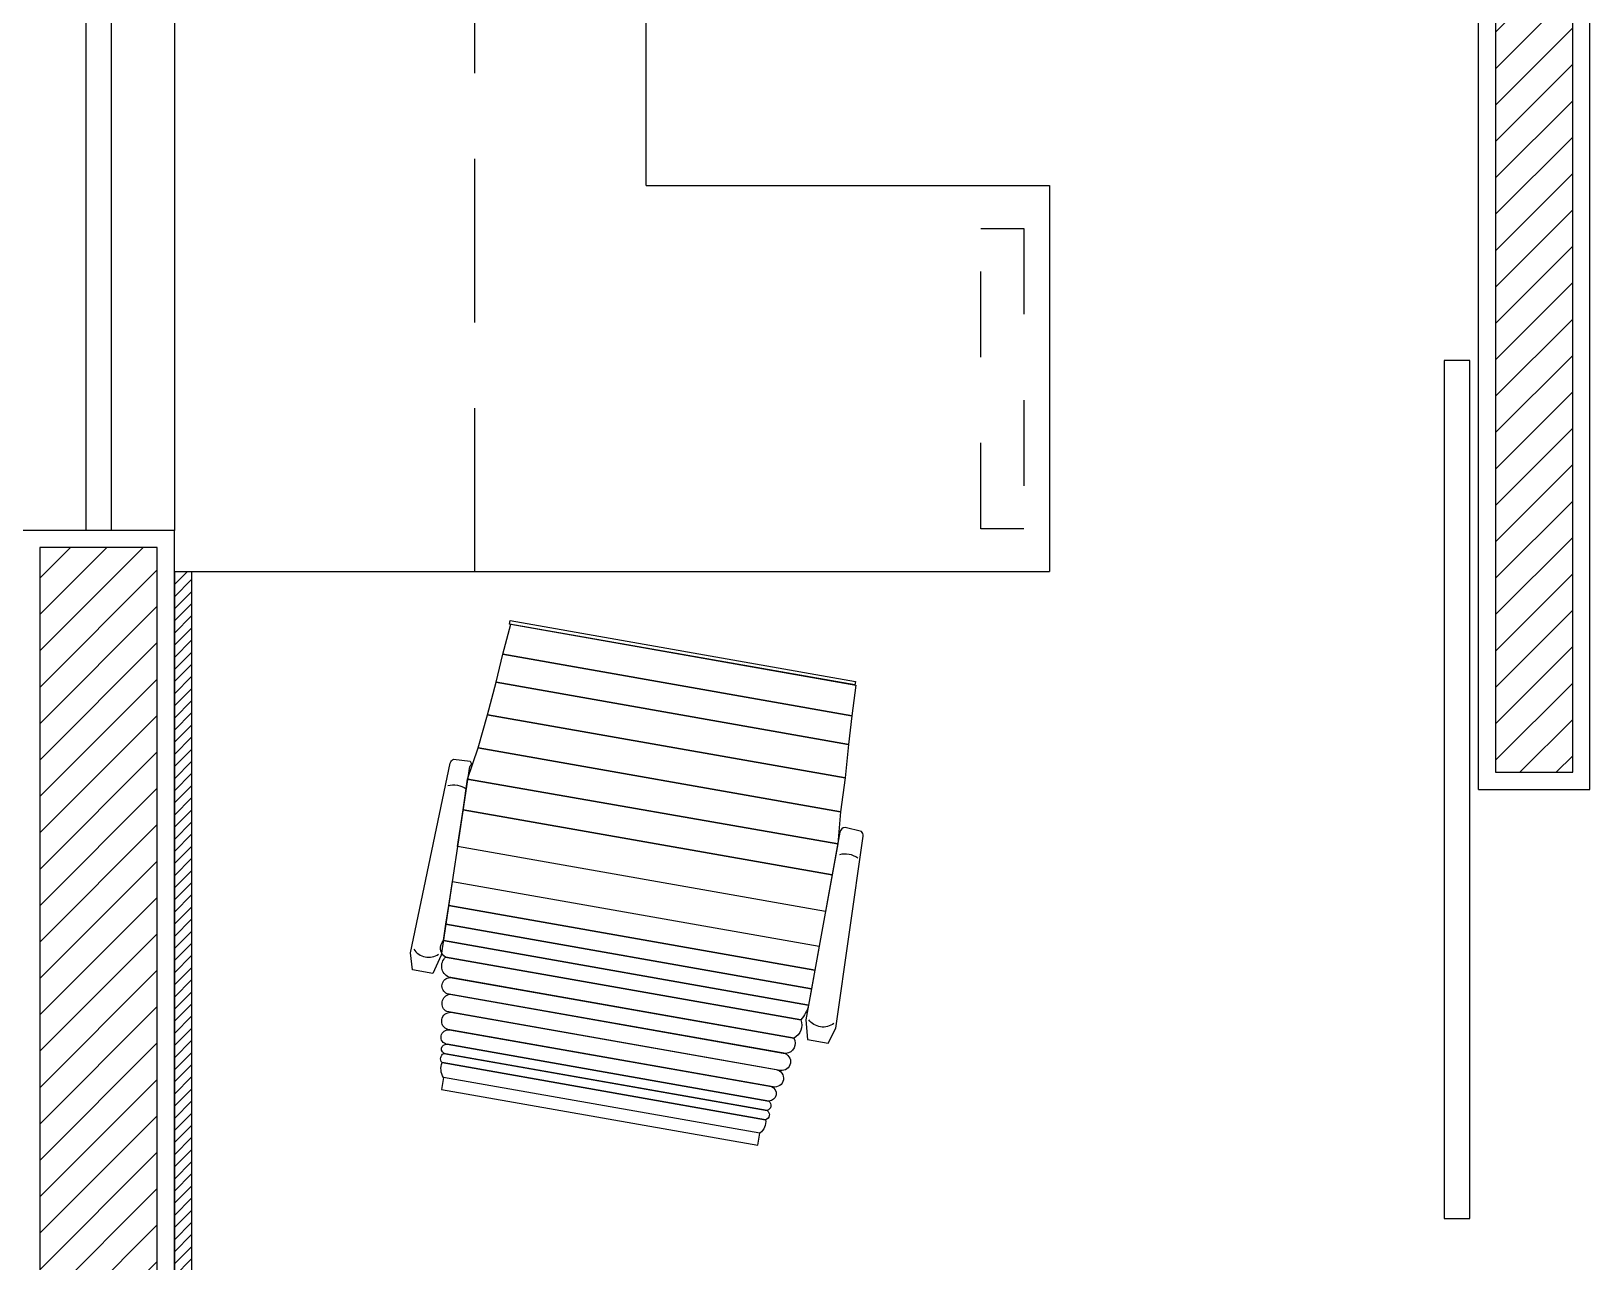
# Model space of a CAD drawing. Header units: millimetres. Extents: x 1999 to 2304, y 1614 to 1800.
# Drawn here: x 2210.985 to 2212.802, y 1634.156 to 1635.591 of the extents above; entities that cross this region are included whole.
import ezdxf

# ---------------------------------------------------------------- set-up
doc = ezdxf.new("R2010")
doc.units = ezdxf.units.MM
doc.header["$LTSCALE"] = 0.03
doc.linetypes.add('HIDDEN', pattern=[9.525, 6.35, -3.175])
for name, color, linetype in [('Esquadrias', 3, 'Continuous'), ('Layout', 6, 'Continuous'), ('PL1', 1, 'Continuous'), ('PL4', 4, 'Continuous')]:
    doc.layers.add(name, color=color, linetype=linetype)
pattern_1 = [(45, (174.669163, -0.952507), (-0.02121320344, 0.02121320344), [])]

# ---------------------------------------------------------------- blocks, each defined once
blk = doc.blocks.new('chair')
at = {"layer": 'Layout', "color": 5}
for p, q in [((-0.2341, -0.0176), (-0.2341, 0)), ((-0.2341, 0), (0.2341, 0)), ((0.2341, 0), (0.2341, -0.0176)), ((0.2341, -0.0176), (-0.2341, -0.0176))]:
    blk.add_line(p, q, dxfattribs=at)
at = {"layer": 'Layout', "color": 251}
for p, q in [((0.2341, -0.0176), (-0.2341, -0.0176)), ((0.2341, -0.0176), (-0.2341, -0.0176)), ((-0.2398, -0.0385), (0.2388, -0.0385)), ((0.2388, -0.0385), (-0.2398, -0.0385)), ((-0.2398, -0.0385), (0.2388, -0.0385)), ((-0.2398, -0.0521), (0.2388, -0.0521)), ((0.2388, -0.0521), (-0.2373, -0.0521)), ((0.2388, -0.0661), (-0.2373, -0.0661)), ((-0.2373, -0.0661), (0.2388, -0.0661)), ((0.2414, -0.0874), (-0.2399, -0.0874)), ((-0.2373, -0.0874), (0.2388, -0.0874)), ((0.2474, -0.113), (-0.2459, -0.113)), ((-0.2399, -0.113), (0.2414, -0.113)), ((0.2513, -0.1386), (-0.2499, -0.1386)), ((-0.2459, -0.1386), (0.2474, -0.1386)), ((0.259, -0.1627), (-0.252, -0.1627)), ((-0.2499, -0.1627), (0.259, -0.1627)), ((0.264, -0.1907), (-0.2615, -0.1907)), ((-0.2615, -0.1907), (0.264, -0.1907)), ((0.2716, -0.2139), (-0.2688, -0.2139)), ((-0.2688, -0.2141), (0.2716, -0.2139)), ((0.2717, -0.2381), (-0.2694, -0.2381)), ((-0.2694, -0.2381), (0.2717, -0.2381)), ((0.2718, -0.2655), (-0.2701, -0.2655)), ((-0.2701, -0.2655), (0.2718, -0.2655)), ((-0.271, -0.3012), (0.2719, -0.3012)), ((0.2721, -0.3525), (-0.2723, -0.3525)), ((0.2723, -0.4068), (-0.2737, -0.4068)), ((-0.2737, -0.4068), (0.2723, -0.4068)), ((0.2725, -0.4524), (-0.2749, -0.4518)), ((-0.2749, -0.4518), (0.2725, -0.4524)), ((-0.2678, -0.4994), (0.2685, -0.4994)), ((0.2685, -0.4994), (-0.2678, -0.4994)), ((-0.2628, -0.5491), (0.2667, -0.5491)), ((0.2667, -0.5491), (-0.2628, -0.5491)), ((-0.2583, -0.598), (0.2627, -0.598)), ((0.2627, -0.598), (-0.2583, -0.598)), ((-0.2561, -0.6398), (0.2605, -0.6398)), ((0.2605, -0.6398), (-0.2561, -0.6398)), ((-0.2523, -0.6849), (0.2585, -0.6849))]:
    blk.add_line(p, q, dxfattribs=at)
at = {"layer": 'Layout'}
for p, q in [((-0.2688, -0.2139), (-0.2694, -0.2381)), ((0.2717, -0.2381), (0.2716, -0.2139)), ((-0.2694, -0.2381), (-0.2701, -0.2655)), ((0.2718, -0.2655), (0.2717, -0.2381)), ((-0.2701, -0.2655), (-0.271, -0.3012)), ((0.2719, -0.3012), (0.2718, -0.2655)), ((-0.2723, -0.3525), (-0.2737, -0.4068)), ((0.2723, -0.4068), (0.2721, -0.3525)), ((-0.2737, -0.4068), (-0.2749, -0.4518)), ((0.2725, -0.4524), (0.2723, -0.4068)), ((-0.2749, -0.4518), (-0.2678, -0.4994)), ((0.2685, -0.4994), (0.2725, -0.4524)), ((-0.2678, -0.4994), (-0.2628, -0.5491)), ((0.2667, -0.5491), (0.2685, -0.4994)), ((-0.2628, -0.5491), (-0.2583, -0.598)), ((0.2627, -0.598), (0.2667, -0.5491)), ((-0.2583, -0.598), (-0.2561, -0.6398)), ((0.2605, -0.6398), (0.2627, -0.598)), ((-0.2561, -0.6398), (-0.2523, -0.6849)), ((0.2585, -0.6849), (0.2605, -0.6398))]:
    blk.add_line(p, q, dxfattribs=at)
at = {"layer": 'Layout', "color": 5}
for points in [[(-0.2755, -0.1643), (-0.3059, -0.1643), (-0.3132, -0.1881), (-0.304, -0.4704, 0.205362), (-0.3002, -0.4768), (-0.2757, -0.4782, 0.424927), (-0.2754, -0.4703), (-0.2682, -0.1924)], [(0.2788, -0.164), (0.3092, -0.164), (0.3165, -0.1878), (0.3073, -0.4701, -0.205362), (0.3035, -0.4765), (0.279, -0.4779, -0.331039), (0.2726, -0.47), (0.2715, -0.1921)]]:
    blk.add_lwpolyline(points, format="xyb", close=True, dxfattribs=at)
for points in [[(-0.3092, -0.1942, -0.419252), (-0.2722, -0.1931, 0.402201)], [(0.3125, -0.1939, 0.419252), (0.2755, -0.1929, -0.402201)], [(-0.3018, -0.4375, 0.2105), (-0.2744, -0.4377, -0.207409)], [(0.3051, -0.4373, -0.2105), (0.2777, -0.4374, 0.207409)]]:
    blk.add_lwpolyline(points, format="xyb", dxfattribs=at)
at = {"layer": 'Layout'}
blk.add_lwpolyline([(0.2568, -0.6849), (-0.2539, -0.6849), (-0.2539, -0.69), (0.2568, -0.69)], close=True, dxfattribs=at)
at = {"layer": 'Layout', "color": 5}
for centre, radius, start, end in [((-0.2165, -0.0337), 0.0238, 137.6235, 191.6796), ((-0.2165, -0.0337), 0.0238, 137.6235, 191.6796), ((0.2189, -0.032), 0.0209, 341.9604, 43.4591), ((0.2189, -0.032), 0.0209, 341.9604, 43.4591), ((-0.2343, -0.0453), 0.00878, 129.2386, 230.7614), ((0.2357, -0.0453), 0.00745, 294.139, 65.861), ((-0.2373, -0.0767), 0.0107, 90, 270), ((-0.2373, -0.0591), 0.00696, 90, 270), ((0.2352, -0.0591), 0.00781, 296.9826, 63.0174), ((0.2369, -0.0767), 0.0108, 280.1541, 79.8459), ((-0.2382, -0.1002), 0.0129, 97.7987, 262.2013), ((0.2414, -0.1002), 0.0128, 270, 90), ((-0.2416, -0.1258), 0.0135, 108.746, 251.254), ((0.2474, -0.1258), 0.0128, 270, 90), ((-0.2472, -0.1506), 0.0124, 102.6717, 257.3283), ((0.2471, -0.1532), 0.0152, 321.1954, 74.0184), ((-0.2473, -0.1799), 0.0178, 105.1255, 217.329), ((0.2455, -0.1796), 0.0216, 329.1582, 51.2932), ((-0.2552, -0.2055), 0.0161, 113.1015, 212.385), ((0.2232, -0.2168), 0.0485, 3.4659, 32.6133)]:
    blk.add_arc(centre, radius, start, end, dxfattribs=at)

msp = doc.modelspace()

# ---------------------------------------------------------------- hatches: boundary and pattern name
at = {"layer": 'Layout', "ltscale": 0.2}
h = msp.add_hatch(dxfattribs=at)
h.set_pattern_fill('_USER', color=252, scale=0.01, angle=45, pattern_type=0)
h.set_pattern_definition([(45, (-319.102786, -130.347078), (-0.007071067812, 0.007071067812), [])])
h.paths.add_polyline_path([(2211.1723, 1634.9609), (2211.1523, 1634.9609), (2211.1523, 1633.7069), (2212.6723, 1633.7069), (2212.6723, 1633.7269), (2211.1723, 1633.7269)])
at = {"layer": 'PL1'}
h = msp.add_hatch(dxfattribs=at)
h.set_pattern_fill('_USER', color=251, scale=0.03, angle=45, pattern_type=0)
h.set_pattern_definition(pattern_1)
h.paths.add_polyline_path([(2212.7823, 1635.7389), (2212.6923, 1635.7389), (2212.6923, 1634.7269), (2212.7823, 1634.7269)])
h = msp.add_hatch(dxfattribs=at)
h.set_pattern_fill('_USER', color=251, scale=0.03, angle=45, pattern_type=0)
h.set_pattern_definition(pattern_1)
h.paths.add_polyline_path([(2211.1323, 1634.9889), (2210.9953, 1634.9889), (2210.9953, 1633.1549), (2210.7118, 1633.1549), (2210.7118, 1632.9909), (2211.1323, 1632.9909), (2211.1323, 1633.5769), (2212.6723, 1633.5769), (2212.6723, 1632.4369), (2212.6223, 1632.4369), (2212.6223, 1632.3269), (2212.7823, 1632.3269), (2212.7823, 1633.7869), (2212.6923, 1633.7869), (2212.6923, 1633.6869), (2211.1323, 1633.6869)])

# ---------------------------------------------------------------- linework, layer by layer
at = {"layer": 'Esquadrias'}
for p, q in [((2211.0488, 1636.5089), (2211.0488, 1635.0089)), ((2211.0788, 1635.0089), (2211.0788, 1636.5089)), ((2211.1523, 1634.9609), (2211.1723, 1634.9609))]:
    msp.add_line(p, q, dxfattribs=at)
msp.add_lwpolyline([(2212.6323, 1635.2069), (2212.6323, 1634.2069), (2212.6623, 1634.2069), (2212.6623, 1635.2069)], close=True, dxfattribs=at)
for points in [[(2211.1523, 1634.9609), (2211.1523, 1633.7069), (2212.6723, 1633.7069)], [(2211.1723, 1634.9609), (2211.1723, 1633.7269), (2212.6723, 1633.7269)]]:
    msp.add_lwpolyline(points, dxfattribs=at)
at = {"layer": 'Layout', "linetype": 'HIDDEN'}
msp.add_line((2211.5023, 1634.9609), (2211.5023, 1636.9109), dxfattribs=at)
at = {"layer": 'Layout', "color": 5}
for p, q in [((2211.7023, 1635.4109), (2211.7023, 1636.9109)), ((2211.7023, 1635.4109), (2212.1723, 1635.4109)), ((2212.1723, 1635.4109), (2212.1723, 1634.9609)), ((2211.1523, 1634.9609), (2212.1723, 1634.9609))]:
    msp.add_line(p, q, dxfattribs=at)
at = {"layer": 'Layout', "linetype": 'HIDDEN', "ltscale": 0.2}
msp.add_lwpolyline([(2212.0923, 1635.3609), (2212.1423, 1635.3609), (2212.1423, 1635.0109), (2212.0923, 1635.0109)], close=True, dxfattribs=at)
at = {"layer": 'PL1'}
for p, q in [((2212.6723, 1634.7069), (2212.6723, 1635.7589)), ((2212.8023, 1634.7069), (2212.8023, 1635.7589)), ((2211.1523, 1635.0089), (2210.9753, 1635.0089)), ((2211.1523, 1633.7069), (2211.1523, 1635.0089)), ((2212.6723, 1634.7069), (2212.8023, 1634.7069))]:
    msp.add_line(p, q, dxfattribs=at)
at = {"layer": 'PL1', "color": 6}
for points in [[(2212.7823, 1635.7389), (2212.6923, 1635.7389), (2212.6923, 1634.7269), (2212.7823, 1634.7269)], [(2211.1323, 1634.9889), (2210.9953, 1634.9889), (2210.9953, 1633.1549), (2210.7118, 1633.1549), (2210.7118, 1632.9909), (2211.1323, 1632.9909), (2211.1323, 1633.5769), (2212.6723, 1633.5769), (2212.6723, 1632.4369), (2212.6223, 1632.4369), (2212.6223, 1632.3269), (2212.7823, 1632.3269), (2212.7823, 1633.7869), (2212.6923, 1633.7869), (2212.6923, 1633.6869), (2211.1323, 1633.6869)]]:
    msp.add_lwpolyline(points, close=True, dxfattribs=at)
at = {"layer": 'PL4'}
msp.add_line((2211.1523, 1636.5089), (2211.1523, 1635.0089), dxfattribs=at)

# ---------------------------------------------------------------- block references
at = {"layer": 'Layout', "xscale": -0.8, "yscale": 0.8, "zscale": 0.8, "rotation": 170.000000000059}
msp.add_blockref('chair', (2211.6479, 1634.3248), dxfattribs=at)

doc.saveas('drawing.dxf')
